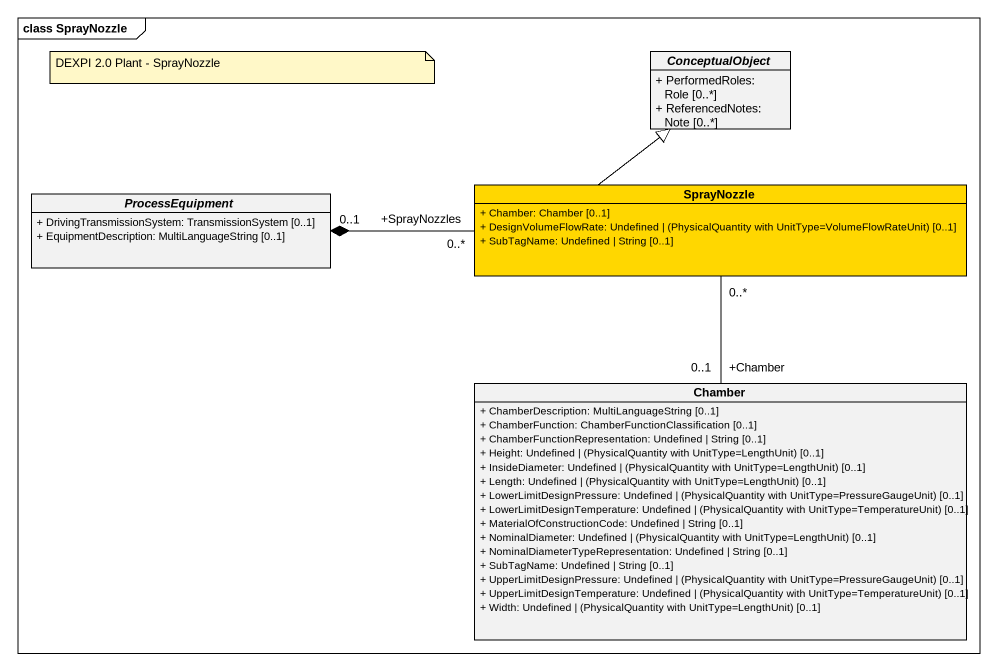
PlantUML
@startuml
mainframe class SprayNozzle
hide circle
hide empty members
skinparam classAttributeIconSize 0
abstract class ConceptualObject {
  + PerformedRoles: Role [0..*]
  + ReferencedNotes: Note [0..*]
}
abstract class ProcessEquipment {
  + DrivingTransmissionSystem: TransmissionSystem [0..1]
  + EquipmentDescription: MultiLanguageString [0..1]
}
class SprayNozzle #FFD700 {
  + Chamber: Chamber [0..1]
  {field} + DesignVolumeFlowRate: Undefined | (PhysicalQuantity with UnitType=VolumeFlowRateUnit) [0..1]
  + SubTagName: Undefined | String [0..1]
}
class Chamber {
  + ChamberDescription: MultiLanguageString [0..1]
  + ChamberFunction: ChamberFunctionClassification [0..1]
  + ChamberFunctionRepresentation: Undefined | String [0..1]
  {field} + Height: Undefined | (PhysicalQuantity with UnitType=LengthUnit) [0..1]
  {field} + InsideDiameter: Undefined | (PhysicalQuantity with UnitType=LengthUnit) [0..1]
  {field} + Length: Undefined | (PhysicalQuantity with UnitType=LengthUnit) [0..1]
  {field} + LowerLimitDesignPressure: Undefined | (PhysicalQuantity with UnitType=PressureGaugeUnit) [0..1]
  {field} + LowerLimitDesignTemperature: Undefined | (PhysicalQuantity with UnitType=TemperatureUnit) [0..1]
  + MaterialOfConstructionCode: Undefined | String [0..1]
  {field} + NominalDiameter: Undefined | (PhysicalQuantity with UnitType=LengthUnit) [0..1]
  + NominalDiameterTypeRepresentation: Undefined | String [0..1]
  + SubTagName: Undefined | String [0..1]
  {field} + UpperLimitDesignPressure: Undefined | (PhysicalQuantity with UnitType=PressureGaugeUnit) [0..1]
  {field} + UpperLimitDesignTemperature: Undefined | (PhysicalQuantity with UnitType=TemperatureUnit) [0..1]
  {field} + Width: Undefined | (PhysicalQuantity with UnitType=LengthUnit) [0..1]
}
ProcessEquipment "0..1" *-right- "+SprayNozzles\n0..*" SprayNozzle
SprayNozzle -up-|> ConceptualObject
SprayNozzle "0..*" -- "+Chamber\n0..1" Chamber
note as N1
  DEXPI 2.0 Plant - SprayNozzle
end note
@enduml
